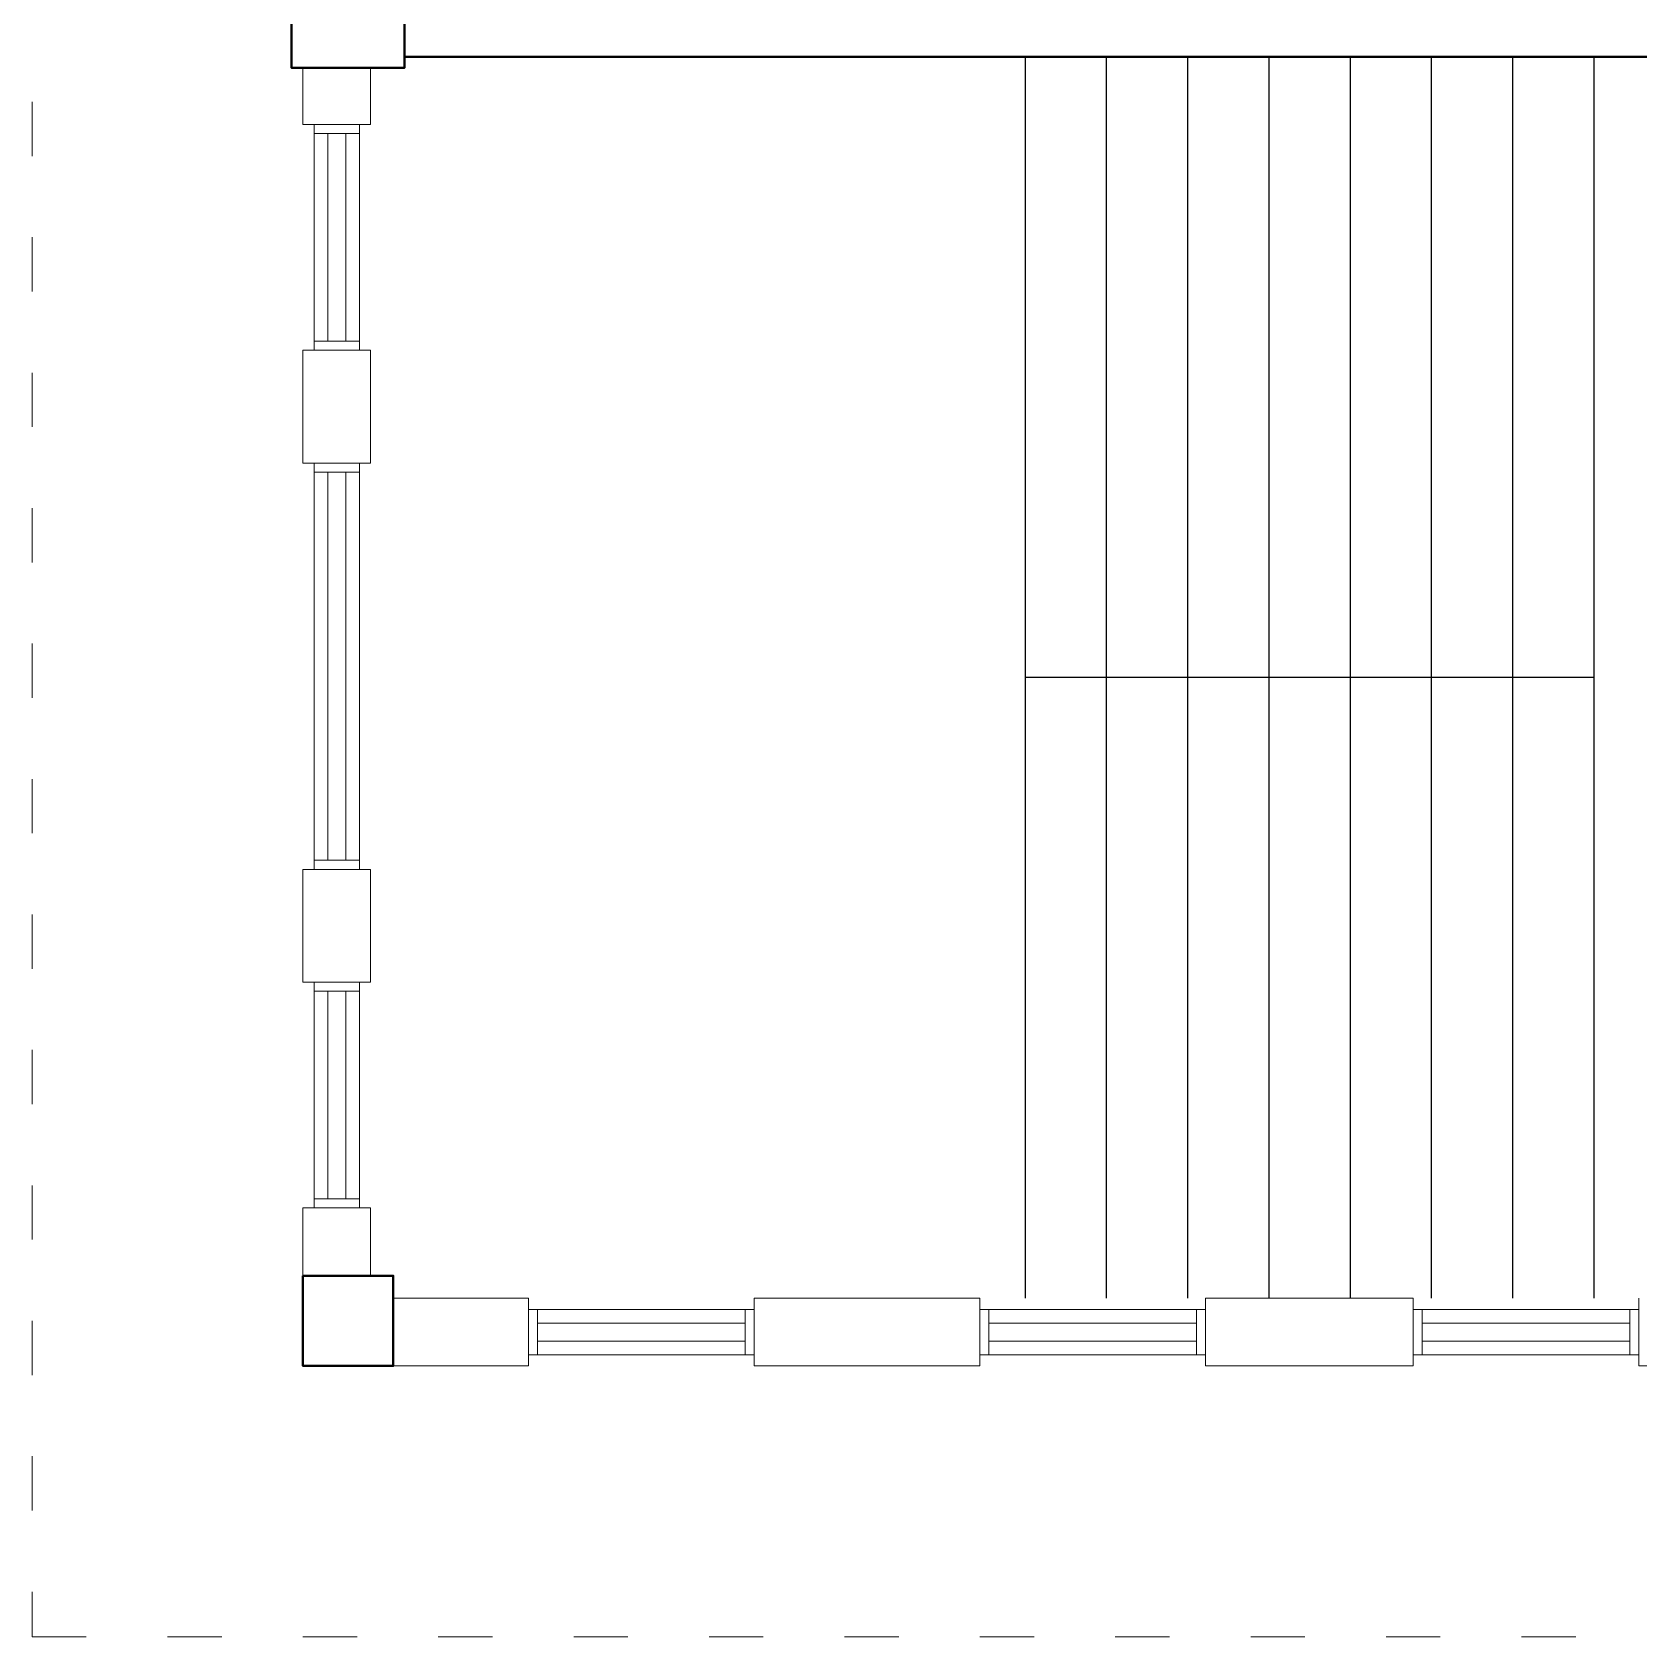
# Model space of a CAD drawing. Header units: millimetres. Extents: x 1551 to 1744, y 1536 to 1676.
# Drawn here: x 1718.223 to 1721.783, y 1604.466 to 1608.02 of the extents above; entities that cross this region are included whole.
import ezdxf

# ---------------------------------------------------------------- set-up
doc = ezdxf.new("R2010")
doc.units = ezdxf.units.MM
doc.linetypes.add('ACAD_ISO03W100', pattern=[30, 12, -18])
for name, color, linetype, lineweight in [('01_Gruesa', 7, 'Continuous', 40), ('02_Media', 7, 'Continuous', 20), ('03_Fina', 7, 'Continuous', 9)]:
    doc.layers.add(name, color=color, linetype=linetype, lineweight=lineweight)

msp = doc.modelspace()

# ---------------------------------------------------------------- linework, layer by layer
at = {"color": 30, "true_color": 0xf8991e}
for p, q in [((1720.423, 1607.9658), (1720.423, 1605.2158)), ((1720.603, 1607.9658), (1720.603, 1605.2158)), ((1720.783, 1607.9658), (1720.783, 1605.2158)), ((1720.963, 1607.9658), (1720.963, 1605.2158)), ((1721.143, 1607.9658), (1721.143, 1605.2158)), ((1721.323, 1607.9658), (1721.323, 1605.2158)), ((1721.503, 1607.9658), (1721.503, 1605.2158)), ((1721.683, 1607.9658), (1721.683, 1605.2158)), ((1721.683, 1606.5908), (1720.423, 1606.5908))]:
    msp.add_line(p, q, dxfattribs=at)
at = {"layer": '01_Gruesa', "color": 5}
msp.add_line((1719.048, 1607.9658), (1723.083, 1607.9658), dxfattribs=at)
at = {"layer": '01_Gruesa', "color": 244, "true_color": 0x991b1e}
for points in [[(1718.798, 1608.1908), (1718.798, 1607.9408), (1719.048, 1607.9408), (1719.048, 1608.1908)], [(1718.823, 1605.2658), (1718.823, 1605.0658), (1719.023, 1605.0658), (1719.023, 1605.2658)]]:
    msp.add_lwpolyline(points, close=True, dxfattribs=at)
at = {"layer": '02_Media', "color": 30, "true_color": 0xf8991e}
for p, q in [((1718.823, 1607.8158), (1718.823, 1607.9408)), ((1718.973, 1607.8158), (1718.973, 1607.9408)), ((1718.973, 1607.8158), (1718.823, 1607.8158)), ((1718.823, 1607.0658), (1718.823, 1607.3158)), ((1718.973, 1607.3158), (1718.823, 1607.3158)), ((1718.973, 1607.0658), (1718.973, 1607.3158)), ((1718.973, 1607.0658), (1718.823, 1607.0658)), ((1718.823, 1605.9158), (1718.823, 1606.1658)), ((1718.973, 1606.1658), (1718.823, 1606.1658)), ((1718.973, 1605.9158), (1718.973, 1606.1658)), ((1718.973, 1605.9158), (1718.823, 1605.9158)), ((1718.823, 1605.2658), (1718.823, 1605.4158)), ((1718.973, 1605.4158), (1718.823, 1605.4158)), ((1718.973, 1605.2658), (1718.973, 1605.4158)), ((1719.023, 1605.2158), (1719.323, 1605.2158)), ((1719.323, 1605.2158), (1719.323, 1605.0658)), ((1719.823, 1605.2158), (1720.323, 1605.2158)), ((1719.823, 1605.2158), (1719.823, 1605.0658)), ((1720.323, 1605.2158), (1720.323, 1605.0658)), ((1720.823, 1605.2158), (1721.283, 1605.2158)), ((1720.823, 1605.2158), (1720.823, 1605.0658)), ((1721.283, 1605.2158), (1721.283, 1605.0658)), ((1721.783, 1605.2158), (1721.783, 1605.0658)), ((1719.023, 1605.0658), (1719.323, 1605.0658)), ((1719.823, 1605.0658), (1720.323, 1605.0658)), ((1720.823, 1605.0658), (1721.283, 1605.0658)), ((1721.783, 1605.0658), (1722.283, 1605.0658))]:
    msp.add_line(p, q, dxfattribs=at)
at = {"layer": '03_Fina', "linetype": 'ACAD_ISO03W100', "ltscale": 0.01}
for p, q in [((1718.223, 1624.6658), (1718.223, 1604.4658)), ((1718.223, 1604.4658), (1735.623, 1604.4658))]:
    msp.add_line(p, q, dxfattribs=at)
at = {"layer": '03_Fina', "color": 143, "true_color": 0x7aafdf}
for p, q in [((1718.848, 1607.8158), (1718.848, 1607.3158)), ((1718.948, 1607.8158), (1718.948, 1607.3158)), ((1718.948, 1607.7958), (1718.848, 1607.7958)), ((1718.878, 1607.7958), (1718.878, 1607.3358)), ((1718.918, 1607.7958), (1718.918, 1607.3358)), ((1718.948, 1607.3358), (1718.848, 1607.3358)), ((1718.848, 1607.0658), (1718.848, 1606.1658)), ((1718.948, 1607.0658), (1718.948, 1606.1658)), ((1718.948, 1607.0458), (1718.848, 1607.0458)), ((1718.878, 1607.0458), (1718.878, 1606.1858)), ((1718.918, 1607.0458), (1718.918, 1606.1858)), ((1718.948, 1606.1858), (1718.848, 1606.1858)), ((1718.848, 1605.9158), (1718.848, 1605.4158)), ((1718.948, 1605.8958), (1718.848, 1605.8958)), ((1718.878, 1605.8958), (1718.878, 1605.4358)), ((1718.918, 1605.8958), (1718.918, 1605.4358)), ((1718.948, 1605.9158), (1718.948, 1605.4158)), ((1718.948, 1605.4358), (1718.848, 1605.4358)), ((1719.323, 1605.1908), (1719.823, 1605.1908)), ((1719.343, 1605.1908), (1719.343, 1605.0908)), ((1719.803, 1605.1908), (1719.803, 1605.0908)), ((1720.323, 1605.1908), (1720.823, 1605.1908)), ((1720.343, 1605.1908), (1720.343, 1605.0908)), ((1720.803, 1605.1908), (1720.803, 1605.0908)), ((1721.283, 1605.1908), (1721.783, 1605.1908)), ((1721.303, 1605.1908), (1721.303, 1605.0908)), ((1721.763, 1605.1908), (1721.763, 1605.0908)), ((1719.343, 1605.1608), (1719.803, 1605.1608)), ((1720.343, 1605.1608), (1720.803, 1605.1608)), ((1721.303, 1605.1608), (1721.763, 1605.1608)), ((1719.343, 1605.1208), (1719.803, 1605.1208)), ((1720.343, 1605.1208), (1720.803, 1605.1208)), ((1721.303, 1605.1208), (1721.763, 1605.1208)), ((1719.323, 1605.0908), (1719.823, 1605.0908)), ((1720.323, 1605.0908), (1720.823, 1605.0908)), ((1721.283, 1605.0908), (1721.783, 1605.0908))]:
    msp.add_line(p, q, dxfattribs=at)

doc.saveas('drawing.dxf')
